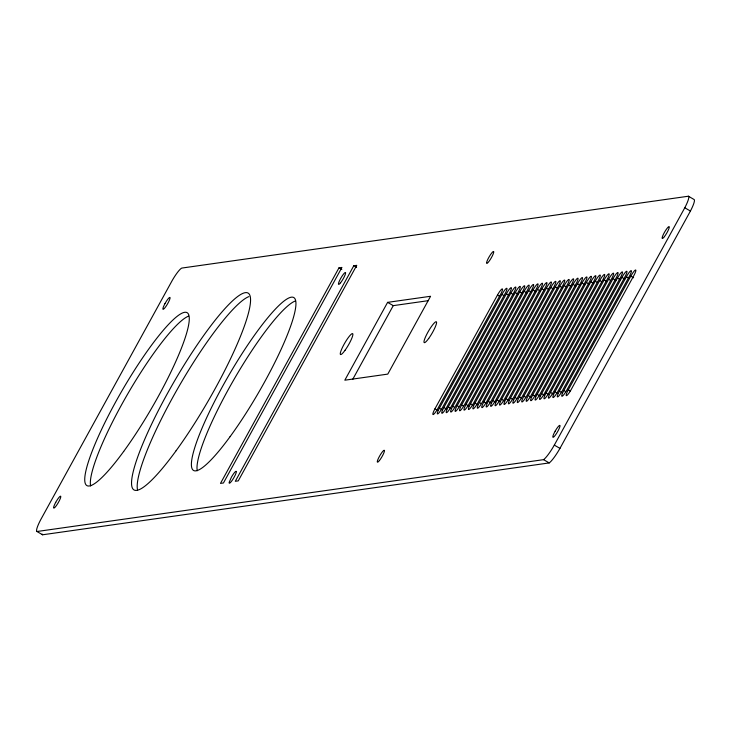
<?xml version="1.0" encoding="UTF-8"?>
<svg xmlns="http://www.w3.org/2000/svg" width="731" height="731" viewBox="0 0 731 731"><rect width="100%" height="100%" fill="white"/><g stroke="black" fill="none" stroke-linecap="round" stroke-linejoin="round"><path stroke-width="1.1" d="M338.974 267.857L220.479 483.401L223.439 482.981L341.934 267.436L338.974 267.857L341.788 269.492M353.786 265.755L235.291 481.3L238.251 480.879L356.746 265.335L353.786 265.755L356.6 267.4M387.613 302.36L344.822 380.193L387.786 374.108L430.577 296.274L387.613 302.36L393.251 305.64L428.293 300.669M352.653 379.48L393.251 305.64M434.945 408.821L497.482 295.059A6.89 1.188 -59.9 0 1 502.252 288.864A6.89 1.188 -59.9 0 1 500.443 294.639L437.906 408.401A6.89 1.188 -59.9 0 1 433.136 414.596A6.89 1.188 -59.9 0 1 434.945 408.821L437.759 410.456M439.386 408.19L501.923 294.429A6.89 1.188 -59.9 0 1 506.702 288.233A6.89 1.188 -59.9 0 1 504.893 294.008L442.356 407.77A6.89 1.188 -59.9 0 1 437.577 413.965A6.89 1.188 -59.9 0 1 439.386 408.19L442.209 409.826M443.836 407.56L506.373 293.798A6.89 1.188 -59.9 0 1 511.143 287.603A6.89 1.188 -59.9 0 1 509.333 293.378L446.796 407.14A6.89 1.188 -59.9 0 1 442.027 413.335A6.89 1.188 -59.9 0 1 443.836 407.56L446.65 409.196M448.277 406.929L510.814 293.168A6.89 1.188 -59.9 0 1 515.583 286.972A6.89 1.188 -59.9 0 1 513.774 292.747L451.237 406.509A6.89 1.188 -59.9 0 1 446.467 412.704A6.89 1.188 -59.9 0 1 448.277 406.929L451.1 408.565M452.717 406.299L515.264 292.537A6.89 1.188 -59.9 0 1 520.033 286.342A6.89 1.188 -59.9 0 1 518.224 292.117L455.687 405.879A6.89 1.188 -59.9 0 1 450.908 412.074A6.89 1.188 -59.9 0 1 452.717 406.299L454.6 407.386M457.167 405.668L519.704 291.907A6.89 1.188 -59.9 0 1 524.474 285.711A6.89 1.188 -59.9 0 1 522.665 291.486L460.128 405.248A6.89 1.188 -59.9 0 1 455.358 411.443A6.89 1.188 -59.9 0 1 457.167 405.668L459.041 406.756M461.608 405.038L524.145 291.276A6.89 1.188 -59.9 0 1 528.924 285.081A6.89 1.188 -59.9 0 1 527.106 290.856L464.569 404.618A6.89 1.188 -59.9 0 1 459.799 410.813A6.89 1.188 -59.9 0 1 461.608 405.038L463.491 406.125M466.049 404.407L528.595 290.646A6.89 1.188 -59.9 0 1 533.365 284.45A6.89 1.188 -59.9 0 1 531.556 290.234L469.019 403.987A6.89 1.188 -59.9 0 1 464.24 410.182A6.89 1.188 -59.9 0 1 466.049 404.407L468.873 406.043M470.499 403.777L533.036 290.024A6.89 1.188 -59.9 0 1 537.806 283.82A6.89 1.188 -59.9 0 1 535.997 289.604L473.46 403.357A6.89 1.188 -59.9 0 1 468.69 409.552A6.89 1.188 -59.9 0 1 470.499 403.777L473.313 405.413M474.94 403.146L537.477 289.394A6.89 1.188 -59.9 0 1 542.256 283.189A6.89 1.188 -59.9 0 1 540.447 288.973L477.9 402.726A6.89 1.188 -59.9 0 1 473.131 408.921A6.89 1.188 -59.9 0 1 474.94 403.146L477.763 404.782M479.39 402.516L541.927 288.763A6.89 1.188 -59.9 0 1 546.697 282.559A6.89 1.188 -59.9 0 1 544.887 288.343L482.35 402.096A6.89 1.188 -59.9 0 1 477.571 408.291A6.89 1.188 -59.9 0 1 479.39 402.516L481.263 403.603M483.831 401.886L546.368 288.133A6.89 1.188 -59.9 0 1 551.137 281.928A6.89 1.188 -59.9 0 1 549.328 287.712L486.791 401.465A6.89 1.188 -59.9 0 1 482.021 407.66A6.89 1.188 -59.9 0 1 483.831 401.886L486.645 403.521M488.271 401.255L550.808 287.502A6.89 1.188 -59.9 0 1 555.587 281.298A6.89 1.188 -59.9 0 1 553.778 287.082L491.241 400.835A6.89 1.188 -59.9 0 1 486.462 407.03A6.89 1.188 -59.9 0 1 488.271 401.255L491.095 402.891M492.721 400.625L555.258 286.872A6.89 1.188 -59.9 0 1 560.028 280.667A6.89 1.188 -59.9 0 1 558.219 286.451L495.682 400.204A6.89 1.188 -59.9 0 1 490.912 406.399A6.89 1.188 -59.9 0 1 492.721 400.625L495.536 402.26M497.162 399.994L559.699 286.241A6.89 1.188 -59.9 0 1 564.469 280.037A6.89 1.188 -59.9 0 1 562.66 285.821L500.123 399.574A6.89 1.188 -59.9 0 1 495.353 405.769A6.89 1.188 -59.9 0 1 497.162 399.994L499.977 401.63M501.603 399.364L564.14 285.611A6.89 1.188 -59.9 0 1 568.919 279.406A6.89 1.188 -59.9 0 1 567.11 285.191L504.573 398.943A6.89 1.188 -59.9 0 1 499.794 405.138A6.89 1.188 -59.9 0 1 501.603 399.364L504.427 400.999M506.053 398.733L568.59 284.98A6.89 1.188 -59.9 0 1 573.36 278.776A6.89 1.188 -59.9 0 1 571.551 284.56L509.014 398.313A6.89 1.188 -59.9 0 1 504.244 404.508A6.89 1.188 -59.9 0 1 506.053 398.733L508.867 400.369M510.494 398.103L573.031 284.35A6.89 1.188 -59.9 0 1 577.81 278.145A6.89 1.188 -59.9 0 1 575.991 283.93L513.454 397.682A6.89 1.188 -59.9 0 1 508.685 403.877A6.89 1.188 -59.9 0 1 510.494 398.103L513.317 399.738M514.935 397.472L577.481 283.719A6.89 1.188 -59.9 0 1 582.251 277.524A6.89 1.188 -59.9 0 1 580.441 283.299L517.904 397.052A6.89 1.188 -59.9 0 1 513.125 403.247A6.89 1.188 -59.9 0 1 514.935 397.472L516.817 398.559M519.385 396.842L581.922 283.089A6.89 1.188 -59.9 0 1 586.691 276.894A6.89 1.188 -59.9 0 1 584.882 282.669L522.345 396.421A6.89 1.188 -59.9 0 1 517.575 402.617A6.89 1.188 -59.9 0 1 519.385 396.842L521.258 397.938M523.825 396.211L586.363 282.458A6.89 1.188 -59.9 0 1 591.141 276.263A6.89 1.188 -59.9 0 1 589.332 282.038L526.786 395.791A6.89 1.188 -59.9 0 1 522.016 401.986A6.89 1.188 -59.9 0 1 523.825 396.211L525.708 397.308M528.275 395.581L590.812 281.828A6.89 1.188 -59.9 0 1 595.582 275.633A6.89 1.188 -59.9 0 1 593.773 281.408L531.236 395.16A6.89 1.188 -59.9 0 1 526.457 401.356A6.89 1.188 -59.9 0 1 528.275 395.581L531.09 397.216M532.716 394.95L595.253 281.197A6.89 1.188 -59.9 0 1 600.023 275.002A6.89 1.188 -59.9 0 1 598.214 280.777L535.677 394.53A6.89 1.188 -59.9 0 1 530.907 400.725A6.89 1.188 -59.9 0 1 532.716 394.95L535.531 396.586M537.157 394.32L599.694 280.567A6.89 1.188 -59.9 0 1 604.473 274.372A6.89 1.188 -59.9 0 1 602.664 280.147L540.127 393.899A6.89 1.188 -59.9 0 1 535.348 400.095A6.89 1.188 -59.9 0 1 537.157 394.32L539.981 395.955M541.607 393.689L604.144 279.936A6.89 1.188 -59.9 0 1 608.914 273.741A6.89 1.188 -59.9 0 1 607.105 279.516L544.568 393.269A6.89 1.188 -59.9 0 1 539.798 399.464A6.89 1.188 -59.9 0 1 541.607 393.689L544.421 395.325M546.048 393.059L608.585 279.306A6.89 1.188 -59.9 0 1 613.355 273.111A6.89 1.188 -59.9 0 1 611.545 278.886L549.008 392.638A6.89 1.188 -59.9 0 1 544.239 398.834A6.89 1.188 -59.9 0 1 546.048 393.059L548.862 394.694M550.489 392.428L613.026 278.675A6.89 1.188 -59.9 0 1 617.805 272.48A6.89 1.188 -59.9 0 1 615.995 278.255L553.458 392.008A6.89 1.188 -59.9 0 1 548.679 398.212A6.89 1.188 -59.9 0 1 550.489 392.428L553.312 394.064M554.939 391.798L617.476 278.045A6.89 1.188 -59.9 0 1 622.245 271.85A6.89 1.188 -59.9 0 1 620.436 277.625L557.899 391.377A6.89 1.188 -59.9 0 1 553.129 397.582A6.89 1.188 -59.9 0 1 554.939 391.798L557.753 393.433M559.379 391.167L621.917 277.415A6.89 1.188 -59.9 0 1 626.695 271.219A6.89 1.188 -59.9 0 1 624.877 276.994L562.34 390.747A6.89 1.188 -59.9 0 1 557.57 396.951A6.89 1.188 -59.9 0 1 559.379 391.167L562.203 392.803M563.82 390.537L626.366 276.784A6.89 1.188 -59.9 0 1 631.136 270.589A6.89 1.188 -59.9 0 1 629.327 276.364L566.79 390.116A6.89 1.188 -59.9 0 1 562.011 396.321A6.89 1.188 -59.9 0 1 563.82 390.537L565.703 391.633M568.27 389.906L630.807 276.154A6.89 1.188 -59.9 0 1 635.577 269.958A6.89 1.188 -59.9 0 1 633.768 275.733L571.231 389.486A6.89 1.188 -59.9 0 1 566.461 395.69A6.89 1.188 -59.9 0 1 568.27 389.906L570.143 391.003M36.952 531.51L543.581 459.653A18.211 3.134 -59.9 0 0 554.317 445.106L684.792 207.778A15.506 2.668 -59.9 0 0 688.41 196.219L694.048 199.49A15.506 2.668 -59.9 0 1 690.429 211.049L559.955 448.377A18.211 3.134 -59.9 0 1 549.219 462.924L42.59 534.781L36.952 531.51A15.506 2.668 -59.9 0 1 40.57 519.951L172.233 280.466A15.506 2.668 -59.9 0 1 181.781 268.076L688.41 196.219M684.792 207.778L690.429 211.049M630.807 276.154L633.622 277.789M626.366 276.784L629.181 278.42M621.917 277.415L624.74 279.05M617.476 278.045L620.29 279.681M613.026 278.675L615.849 280.311M608.585 279.306L610.467 280.393M604.144 279.936L606.017 281.024M599.694 280.567L601.576 281.654M595.253 281.197L597.136 282.285M590.812 281.828L593.627 283.464M586.363 282.458L589.186 284.094M581.922 283.089L584.736 284.724M577.481 283.719L580.295 285.355M573.031 284.35L575.854 285.985M568.59 284.98L571.404 286.616M564.14 285.611L566.022 286.698M559.699 286.241L562.523 287.877M555.258 286.872L558.073 288.507M550.808 287.502L553.632 289.138M546.368 288.133L548.25 289.22M541.927 288.763L543.8 289.851M537.477 289.394L540.3 291.029M533.036 290.024L535.85 291.66M528.595 290.646L531.41 292.29M524.145 291.276L526.969 292.921M519.704 291.907L522.519 293.551M515.264 292.537L518.078 294.182M510.814 293.168L513.637 294.803M506.373 293.798L509.187 295.434M501.923 294.429L503.805 295.525M497.482 295.059L499.364 296.156M554.317 445.106L559.955 448.377M543.581 459.653L549.219 462.924M137.547 489.907A113.734 19.573 -59.9 0 1 178.638 386.955A113.734 19.573 -59.9 0 1 248.851 296.612M90.626 485.96A99.946 17.206 -59.9 0 1 126.938 395.279A99.946 17.206 -59.9 0 1 188.552 316.148M42.59 534.781A15.506 2.668 -59.9 0 1 42.197 534.105M197.26 470.727A99.946 17.206 -59.9 0 1 233.819 379.764A99.946 17.206 -59.9 0 1 295.324 300.98M236.323 471.477L236.314 472.089A6.89 1.188 -59.9 0 1 234.889 475.762L234.066 477.316A6.89 1.188 -59.9 0 1 231.307 481.528L230.493 482.469A6.89 1.188 -59.9 0 1 229.168 482.396L231.416 477.169A6.89 1.188 -59.9 0 1 236.323 471.477M164.996 303.575L164.493 304.507A6.89 1.188 -59.9 0 0 164.521 308.272A6.89 1.188 -59.9 0 0 170.04 298.23A6.89 1.188 -59.9 0 0 165.526 302.634L164.996 303.575M555.158 431.162L554.326 432.715A6.89 1.188 -59.9 0 0 553.038 437.321L553.486 437.165A6.89 1.188 -59.9 0 0 557.689 431.509L558.521 429.956A6.89 1.188 -59.9 0 0 559.8 425.351L559.361 425.506A6.89 1.188 -59.9 0 0 555.158 431.162M55.73 502.352L55.218 503.284A6.89 1.188 -59.9 0 0 55.245 507.049A6.89 1.188 -59.9 0 0 60.764 497.007A6.89 1.188 -59.9 0 0 56.25 501.411L55.73 502.352M493.416 251.519L493.069 251.647A6.89 1.188 -59.9 0 0 487.084 260.985A6.89 1.188 -59.9 0 0 489.542 260.629A6.89 1.188 -59.9 0 0 493.681 251.555L493.416 251.519M428.704 338.462A12.061 2.074 -59.9 0 0 436.37 321.786A12.061 2.074 -59.9 0 0 425.78 336.342A12.061 2.074 -59.9 0 0 428.704 338.462M664.415 236.643A6.89 1.188 -59.9 0 0 669.258 226.729A6.89 1.188 -59.9 0 0 663.419 234.313A6.89 1.188 -59.9 0 0 664.415 236.643M345.078 350.24A12.061 2.074 -59.9 0 0 352.662 333.638A12.061 2.074 -59.9 0 0 342.035 348.312A12.061 2.074 -59.9 0 0 345.078 350.24M379.426 460.539A6.89 1.188 -59.9 0 0 384.469 450.47A6.89 1.188 -59.9 0 0 378.74 457.679A6.89 1.188 -59.9 0 0 379.426 460.539M176.107 450.716A113.734 19.573 -59.9 0 0 248.494 293.359A113.734 19.573 -59.9 0 0 148.658 430.468A113.734 19.573 -59.9 0 0 176.107 450.716M123.676 451.447A99.946 17.206 -59.9 0 0 187.52 312.959A99.946 17.206 -59.9 0 0 99.864 433.136A99.946 17.206 -59.9 0 0 123.676 451.447M340.564 282.778A6.89 1.188 -59.9 0 0 345.608 272.709A6.89 1.188 -59.9 0 0 339.888 279.918A6.89 1.188 -59.9 0 0 340.564 282.778M230.11 436.626A99.946 17.206 -59.9 0 0 294.237 297.882A99.946 17.206 -59.9 0 0 206.69 417.648A99.946 17.206 -59.9 0 0 230.11 436.626"/></g></svg>
